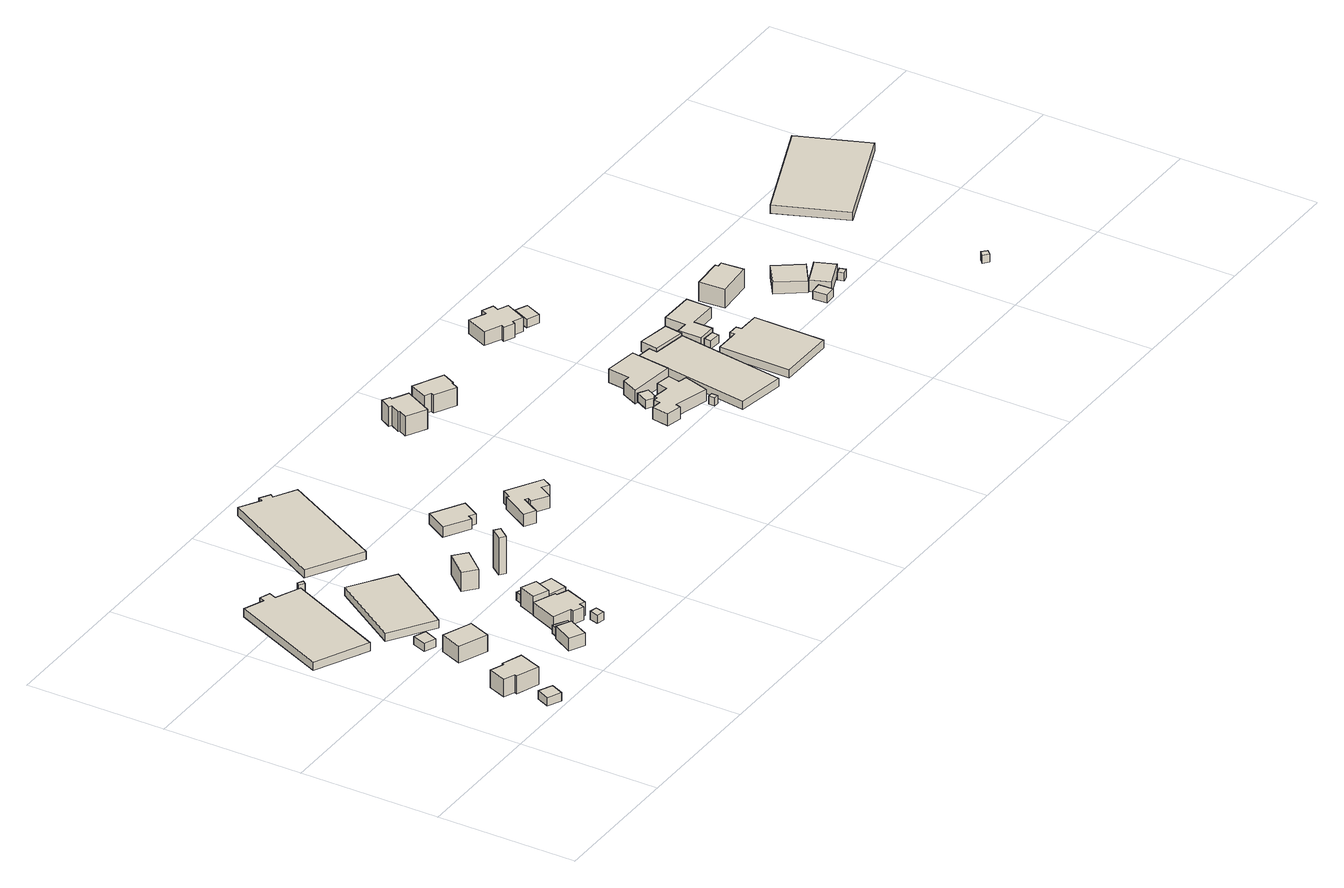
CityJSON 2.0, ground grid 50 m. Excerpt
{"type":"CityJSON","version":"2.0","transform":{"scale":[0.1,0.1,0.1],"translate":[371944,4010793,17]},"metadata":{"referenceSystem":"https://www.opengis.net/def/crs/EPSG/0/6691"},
"CityObjects":{
"building1":{"type":"Building","attributes":{"枝番":1,"利根川水系利根川洪水浸水想定区域（計画規模）.規模":"L1","利根川水系利根川洪水浸水想定区域（計画規模）.浸水ランク":"2","利根川水系利根川洪水浸水想定区域（計画規模）.浸水深":0.511,"利根川水系利根川洪水浸水想定区域（想定最大規模）.規模":"L2","利根川水系利根川洪水浸水想定区域（想定最大規模）.浸水ランク":"2","利根川水系利根川洪水浸水想定区域（想定最大規模）.浸水深":1.71,"BuildingDetails.prefecture":"10","BuildingDetails.city":"10207"},"geometry":[{"type":"Solid","lod":"1","boundaries":[[[[0,1,2,3]],[[2,4,5,3]],[[1,6,4,2]],[[0,7,6,1]],[[3,5,7,0]],[[4,6,7,5]]]]}]},
"building2":{"type":"Building","attributes":{"枝番":1,"利根川水系利根川洪水浸水想定区域（計画規模）.規模":"L1","利根川水系利根川洪水浸水想定区域（計画規模）.浸水ランク":"1","利根川水系利根川洪水浸水想定区域（計画規模）.浸水深":0.111,"利根川水系利根川洪水浸水想定区域（想定最大規模）.規模":"L2","利根川水系利根川洪水浸水想定区域（想定最大規模）.浸水ランク":"2","利根川水系利根川洪水浸水想定区域（想定最大規模）.浸水深":1.31,"usage":"411","measuredHeight":7.4,"BuildingDetails.prefecture":"10","BuildingDetails.city":"10207","BuildingDetails.surveyYear":2016},"geometry":[{"type":"Solid","lod":"1","boundaries":[[[[8,9,10,11,12,13,14,15]],[[14,16,17,15]],[[13,18,16,14]],[[12,19,18,13]],[[11,20,19,12]],[[10,21,20,11]],[[9,22,21,10]],[[8,23,22,9]],[[15,17,23,8]],[[16,18,19,20,21,22,23,17]]]]}]},
"building3":{"type":"Building","attributes":{"枝番":1,"利根川水系利根川洪水浸水想定区域（計画規模）.規模":"L1","利根川水系利根川洪水浸水想定区域（計画規模）.浸水ランク":"1","利根川水系利根川洪水浸水想定区域（計画規模）.浸水深":0.107,"利根川水系利根川洪水浸水想定区域（想定最大規模）.規模":"L2","利根川水系利根川洪水浸水想定区域（想定最大規模）.浸水ランク":"2","利根川水系利根川洪水浸水想定区域（想定最大規模）.浸水深":1.41,"BuildingDetails.prefecture":"10","BuildingDetails.city":"10207"},"geometry":[{"type":"Solid","lod":"1","boundaries":[[[[24,25,26,27,28,29,30,31]],[[30,32,33,31]],[[29,34,32,30]],[[28,35,34,29]],[[27,36,35,28]],[[26,37,36,27]],[[25,38,37,26]],[[24,39,38,25]],[[31,33,39,24]],[[32,34,35,36,37,38,39,33]]]]}]},
"building4":{"type":"Building","attributes":{"枝番":1,"利根川水系利根川洪水浸水想定区域（計画規模）.規模":"L1","利根川水系利根川洪水浸水想定区域（計画規模）.浸水ランク":"1","利根川水系利根川洪水浸水想定区域（計画規模）.浸水深":0.007,"利根川水系利根川洪水浸水想定区域（想定最大規模）.規模":"L2","利根川水系利根川洪水浸水想定区域（想定最大規模）.浸水ランク":"2","利根川水系利根川洪水浸水想定区域（想定最大規模）.浸水深":1.11,"usage":"411","measuredHeight":7,"BuildingDetails.prefecture":"10","BuildingDetails.city":"10207","BuildingDetails.surveyYear":2016},"geometry":[{"type":"Solid","lod":"1","boundaries":[[[[40,41,42,43]],[[42,44,45,43]],[[41,46,44,42]],[[40,47,46,41]],[[43,45,47,40]],[[44,46,47,45]]]]}]},
"building5":{"type":"Building","attributes":{"枝番":1,"利根川水系利根川洪水浸水想定区域（計画規模）.規模":"L1","利根川水系利根川洪水浸水想定区域（計画規模）.浸水ランク":"1","利根川水系利根川洪水浸水想定区域（計画規模）.浸水深":0.007,"利根川水系利根川洪水浸水想定区域（想定最大規模）.規模":"L2","利根川水系利根川洪水浸水想定区域（想定最大規模）.浸水ランク":"2","利根川水系利根川洪水浸水想定区域（想定最大規模）.浸水深":1.21,"BuildingDetails.prefecture":"10","BuildingDetails.city":"10207"},"geometry":[{"type":"Solid","lod":"1","boundaries":[[[[48,49,50,51]],[[50,52,53,51]],[[49,54,52,50]],[[48,55,54,49]],[[51,53,55,48]],[[52,54,55,53]]]]}]},
"building6":{"type":"Building","attributes":{"枝番":1,"利根川水系利根川洪水浸水想定区域（計画規模）.規模":"L1","利根川水系利根川洪水浸水想定区域（計画規模）.浸水ランク":"1","利根川水系利根川洪水浸水想定区域（計画規模）.浸水深":0.208,"利根川水系利根川洪水浸水想定区域（想定最大規模）.規模":"L2","利根川水系利根川洪水浸水想定区域（想定最大規模）.浸水ランク":"2","利根川水系利根川洪水浸水想定区域（想定最大規模）.浸水深":1.41,"usage":"411","measuredHeight":5,"BuildingDetails.prefecture":"10","BuildingDetails.city":"10207","BuildingDetails.surveyYear":2016},"geometry":[{"type":"Solid","lod":"1","boundaries":[[[[56,57,58,59]],[[58,60,61,59]],[[57,62,60,58]],[[56,63,62,57]],[[59,61,63,56]],[[60,62,63,61]]]]}]},
"building7":{"type":"Building","attributes":{"枝番":1,"利根川水系利根川洪水浸水想定区域（計画規模）.規模":"L1","利根川水系利根川洪水浸水想定区域（計画規模）.浸水ランク":"1","利根川水系利根川洪水浸水想定区域（計画規模）.浸水深":0.113,"利根川水系利根川洪水浸水想定区域（想定最大規模）.規模":"L2","利根川水系利根川洪水浸水想定区域（想定最大規模）.浸水ランク":"2","利根川水系利根川洪水浸水想定区域（想定最大規模）.浸水深":1.51,"BuildingDetails.prefecture":"10","BuildingDetails.city":"10207"},"geometry":[{"type":"Solid","lod":"1","boundaries":[[[[64,65,66,67]],[[66,68,69,67]],[[65,70,68,66]],[[64,71,70,65]],[[67,69,71,64]],[[68,70,71,69]]]]}]},
"building8":{"type":"Building","attributes":{"枝番":1,"利根川水系利根川洪水浸水想定区域（計画規模）.規模":"L1","利根川水系利根川洪水浸水想定区域（計画規模）.浸水ランク":"1","利根川水系利根川洪水浸水想定区域（計画規模）.浸水深":0.008,"利根川水系利根川洪水浸水想定区域（想定最大規模）.規模":"L2","利根川水系利根川洪水浸水想定区域（想定最大規模）.浸水ランク":"2","利根川水系利根川洪水浸水想定区域（想定最大規模）.浸水深":1.21,"measuredHeight":4,"BuildingDetails.prefecture":"10","BuildingDetails.city":"10207"},"geometry":[{"type":"Solid","lod":"1","boundaries":[[[[72,73,74,75]],[[74,76,77,75]],[[73,78,76,74]],[[72,79,78,73]],[[75,77,79,72]],[[76,78,79,77]]]]}]},
"building9":{"type":"Building","attributes":{"枝番":1,"利根川水系利根川洪水浸水想定区域（計画規模）.規模":"L1","利根川水系利根川洪水浸水想定区域（計画規模）.浸水ランク":"1","利根川水系利根川洪水浸水想定区域（計画規模）.浸水深":0.45,"利根川水系利根川洪水浸水想定区域（想定最大規模）.規模":"L2","利根川水系利根川洪水浸水想定区域（想定最大規模）.浸水ランク":"2","利根川水系利根川洪水浸水想定区域（想定最大規模）.浸水深":1.91,"BuildingDetails.prefecture":"10","BuildingDetails.city":"10207"},"geometry":[{"type":"Solid","lod":"1","boundaries":[[[[80,81,82,83]],[[82,84,85,83]],[[81,86,84,82]],[[80,87,86,81]],[[83,85,87,80]],[[84,86,87,85]]]]}]},
"building10":{"type":"Building","attributes":{"枝番":1,"利根川水系利根川洪水浸水想定区域（計画規模）.規模":"L1","利根川水系利根川洪水浸水想定区域（計画規模）.浸水ランク":"1","利根川水系利根川洪水浸水想定区域（計画規模）.浸水深":0.008,"利根川水系利根川洪水浸水想定区域（想定最大規模）.規模":"L2","利根川水系利根川洪水浸水想定区域（想定最大規模）.浸水ランク":"2","利根川水系利根川洪水浸水想定区域（想定最大規模）.浸水深":1.11,"usage":"411","measuredHeight":6.2,"BuildingDetails.prefecture":"10","BuildingDetails.city":"10207","BuildingDetails.surveyYear":2016},"geometry":[{"type":"Solid","lod":"1","boundaries":[[[[88,89,90,91,92,93,94,95,96,97]],[[96,98,99,97]],[[95,100,98,96]],[[94,101,100,95]],[[93,102,101,94]],[[92,103,102,93]],[[91,104,103,92]],[[90,105,104,91]],[[89,106,105,90]],[[88,107,106,89]],[[97,99,107,88]],[[98,100,101,102,103,104,105,106,107,99]]]]}]},
"building11":{"type":"Building","attributes":{"枝番":1,"利根川水系利根川洪水浸水想定区域（計画規模）.規模":"L1","利根川水系利根川洪水浸水想定区域（計画規模）.浸水ランク":"1","利根川水系利根川洪水浸水想定区域（計画規模）.浸水深":0.208,"利根川水系利根川洪水浸水想定区域（想定最大規模）.規模":"L2","利根川水系利根川洪水浸水想定区域（想定最大規模）.浸水ランク":"2","利根川水系利根川洪水浸水想定区域（想定最大規模）.浸水深":1.41,"usage":"411","BuildingDetails.prefecture":"10","BuildingDetails.city":"10207","BuildingDetails.surveyYear":2016},"geometry":[{"type":"Solid","lod":"1","boundaries":[[[[108,109,110,111]],[[110,112,113,111]],[[109,114,112,110]],[[108,115,114,109]],[[111,113,115,108]],[[112,114,115,113]]]]}]},
"building12":{"type":"Building","attributes":{"枝番":1,"利根川水系利根川洪水浸水想定区域（計画規模）.規模":"L1","利根川水系利根川洪水浸水想定区域（計画規模）.浸水ランク":"1","利根川水系利根川洪水浸水想定区域（計画規模）.浸水深":0.008,"利根川水系利根川洪水浸水想定区域（想定最大規模）.規模":"L2","利根川水系利根川洪水浸水想定区域（想定最大規模）.浸水ランク":"2","利根川水系利根川洪水浸水想定区域（想定最大規模）.浸水深":1.11,"measuredHeight":7.3,"BuildingDetails.prefecture":"10","BuildingDetails.city":"10207"},"geometry":[{"type":"Solid","lod":"1","boundaries":[[[[116,117,118,119]],[[118,120,121,119]],[[117,122,120,118]],[[116,123,122,117]],[[119,121,123,116]],[[120,122,123,121]]]]}]},
"building13":{"type":"Building","attributes":{"枝番":1,"利根川水系利根川洪水浸水想定区域（想定最大規模）.規模":"L2","利根川水系利根川洪水浸水想定区域（想定最大規模）.浸水ランク":"2","利根川水系利根川洪水浸水想定区域（想定最大規模）.浸水深":1.11,"measuredHeight":7.1,"BuildingDetails.prefecture":"10","BuildingDetails.city":"10207"},"geometry":[{"type":"Solid","lod":"1","boundaries":[[[[124,125,126,127]],[[126,128,129,127]],[[125,130,128,126]],[[124,131,130,125]],[[127,129,131,124]],[[128,130,131,129]]]]}]},
"building14":{"type":"Building","attributes":{"枝番":1,"利根川水系利根川洪水浸水想定区域（計画規模）.規模":"L1","利根川水系利根川洪水浸水想定区域（計画規模）.浸水ランク":"1","利根川水系利根川洪水浸水想定区域（計画規模）.浸水深":0.07,"利根川水系利根川洪水浸水想定区域（想定最大規模）.規模":"L2","利根川水系利根川洪水浸水想定区域（想定最大規模）.浸水ランク":"2","利根川水系利根川洪水浸水想定区域（想定最大規模）.浸水深":1.22,"usage":"411","measuredHeight":4.1,"BuildingDetails.prefecture":"10","BuildingDetails.city":"10207","BuildingDetails.surveyYear":2016},"geometry":[{"type":"Solid","lod":"1","boundaries":[[[[132,133,134,135]],[[134,136,137,135]],[[133,138,136,134]],[[132,139,138,133]],[[135,137,139,132]],[[136,138,139,137]]]]}]},
"building15":{"type":"Building","attributes":{"枝番":1,"利根川水系利根川洪水浸水想定区域（計画規模）.規模":"L1","利根川水系利根川洪水浸水想定区域（計画規模）.浸水ランク":"1","利根川水系利根川洪水浸水想定区域（計画規模）.浸水深":0.013,"利根川水系利根川洪水浸水想定区域（想定最大規模）.規模":"L2","利根川水系利根川洪水浸水想定区域（想定最大規模）.浸水ランク":"2","利根川水系利根川洪水浸水想定区域（想定最大規模）.浸水深":1.11,"usage":"411","measuredHeight":13.1,"BuildingDetails.prefecture":"10","BuildingDetails.city":"10207","BuildingDetails.surveyYear":2016},"geometry":[{"type":"Solid","lod":"1","boundaries":[[[[140,141,142,143]],[[142,144,145,143]],[[141,146,144,142]],[[140,147,146,141]],[[143,145,147,140]],[[144,146,147,145]]]]}]},
"building16":{"type":"Building","attributes":{"枝番":1,"利根川水系利根川洪水浸水想定区域（計画規模）.規模":"L1","利根川水系利根川洪水浸水想定区域（計画規模）.浸水ランク":"1","利根川水系利根川洪水浸水想定区域（計画規模）.浸水深":0.271,"利根川水系利根川洪水浸水想定区域（想定最大規模）.規模":"L2","利根川水系利根川洪水浸水想定区域（想定最大規模）.浸水ランク":"2","利根川水系利根川洪水浸水想定区域（想定最大規模）.浸水深":1.52,"usage":"451","measuredHeight":16.5,"BuildingDetails.prefecture":"10","BuildingDetails.city":"10207","BuildingDetails.surveyYear":2016},"geometry":[{"type":"Solid","lod":"1","boundaries":[[[[148,149,150,151]],[[150,152,153,151]],[[149,154,152,150]],[[148,155,154,149]],[[151,153,155,148]],[[152,154,155,153]]]]}]},
"building17":{"type":"Building","attributes":{"枝番":1,"利根川水系利根川洪水浸水想定区域（計画規模）.規模":"L1","利根川水系利根川洪水浸水想定区域（計画規模）.浸水ランク":"1","利根川水系利根川洪水浸水想定区域（計画規模）.浸水深":0.331,"利根川水系利根川洪水浸水想定区域（想定最大規模）.規模":"L2","利根川水系利根川洪水浸水想定区域（想定最大規模）.浸水ランク":"2","利根川水系利根川洪水浸水想定区域（想定最大規模）.浸水深":1.81,"BuildingDetails.prefecture":"10","BuildingDetails.city":"10207"},"geometry":[{"type":"Solid","lod":"1","boundaries":[[[[156,157,158,159,160,161,162,163]],[[162,164,165,163]],[[161,166,164,162]],[[160,167,166,161]],[[159,168,167,160]],[[158,169,168,159]],[[157,170,169,158]],[[156,171,170,157]],[[163,165,171,156]],[[164,166,167,168,169,170,171,165]]]]}]},
"building18":{"type":"Building","attributes":{"枝番":1,"利根川水系利根川洪水浸水想定区域（計画規模）.規模":"L1","利根川水系利根川洪水浸水想定区域（計画規模）.浸水ランク":"1","利根川水系利根川洪水浸水想定区域（計画規模）.浸水深":0.049,"利根川水系利根川洪水浸水想定区域（想定最大規模）.規模":"L2","利根川水系利根川洪水浸水想定区域（想定最大規模）.浸水ランク":"2","利根川水系利根川洪水浸水想定区域（想定最大規模）.浸水深":1.51,"usage":"411","measuredHeight":4.6,"BuildingDetails.prefecture":"10","BuildingDetails.city":"10207","BuildingDetails.surveyYear":2016},"geometry":[{"type":"Solid","lod":"1","boundaries":[[[[172,173,174,175,176,177]],[[176,178,179,177]],[[175,180,178,176]],[[174,181,180,175]],[[173,182,181,174]],[[172,183,182,173]],[[177,179,183,172]],[[178,180,181,182,183,179]]]]}]},
"building19":{"type":"Building","attributes":{"枝番":1,"利根川水系利根川洪水浸水想定区域（計画規模）.規模":"L1","利根川水系利根川洪水浸水想定区域（計画規模）.浸水ランク":"1","利根川水系利根川洪水浸水想定区域（計画規模）.浸水深":0.015,"利根川水系利根川洪水浸水想定区域（想定最大規模）.規模":"L2","利根川水系利根川洪水浸水想定区域（想定最大規模）.浸水ランク":"2","利根川水系利根川洪水浸水想定区域（想定最大規模）.浸水深":1.31,"usage":"411","measuredHeight":6.5,"BuildingDetails.prefecture":"10","BuildingDetails.city":"10207","BuildingDetails.surveyYear":2016},"geometry":[{"type":"Solid","lod":"1","boundaries":[[[[184,185,186,187,188,189,190,191,192,193,194,195]],[[194,196,197,195]],[[193,198,196,194]],[[192,199,198,193]],[[191,200,199,192]],[[190,201,200,191]],[[189,202,201,190]],[[188,203,202,189]],[[187,204,203,188]],[[186,205,204,187]],[[185,206,205,186]],[[184,207,206,185]],[[195,197,207,184]],[[196,198,199,200,201,202,203,204,205,206,207,197]]]]}]},
"building20":{"type":"Building","attributes":{"枝番":1,"利根川水系利根川洪水浸水想定区域（計画規模）.規模":"L1","利根川水系利根川洪水浸水想定区域（計画規模）.浸水ランク":"1","利根川水系利根川洪水浸水想定区域（計画規模）.浸水深":0.15,"利根川水系利根川洪水浸水想定区域（想定最大規模）.規模":"L2","利根川水系利根川洪水浸水想定区域（想定最大規模）.浸水ランク":"2","利根川水系利根川洪水浸水想定区域（想定最大規模）.浸水深":1.72,"usage":"411","measuredHeight":8.5,"BuildingDetails.prefecture":"10","BuildingDetails.city":"10207","BuildingDetails.surveyYear":2016},"geometry":[{"type":"Solid","lod":"1","boundaries":[[[[208,209,210,211,212,213,214,215,216,217]],[[216,218,219,217]],[[215,220,218,216]],[[214,221,220,215]],[[213,222,221,214]],[[212,223,222,213]],[[211,224,223,212]],[[210,225,224,211]],[[209,226,225,210]],[[208,227,226,209]],[[217,219,227,208]],[[218,220,221,222,223,224,225,226,227,219]]]]}]},
"building21":{"type":"Building","attributes":{"枝番":1,"利根川水系利根川洪水浸水想定区域（計画規模）.規模":"L1","利根川水系利根川洪水浸水想定区域（計画規模）.浸水ランク":"1","利根川水系利根川洪水浸水想定区域（計画規模）.浸水深":0.086,"利根川水系利根川洪水浸水想定区域（想定最大規模）.規模":"L2","利根川水系利根川洪水浸水想定区域（想定最大規模）.浸水ランク":"2","利根川水系利根川洪水浸水想定区域（想定最大規模）.浸水深":1.42,"measuredHeight":7.9,"BuildingDetails.prefecture":"10","BuildingDetails.city":"10207"},"geometry":[{"type":"Solid","lod":"1","boundaries":[[[[228,229,230,231,232,233,234,235]],[[234,236,237,235]],[[233,238,236,234]],[[232,239,238,233]],[[231,240,239,232]],[[230,241,240,231]],[[229,242,241,230]],[[228,243,242,229]],[[235,237,243,228]],[[236,238,239,240,241,242,243,237]]]]}]},
"building22":{"type":"Building","attributes":{"枝番":1,"利根川水系利根川洪水浸水想定区域（想定最大規模）.規模":"L2","利根川水系利根川洪水浸水想定区域（想定最大規模）.浸水ランク":"2","利根川水系利根川洪水浸水想定区域（想定最大規模）.浸水深":1.52,"usage":"411","measuredHeight":3.1,"BuildingDetails.prefecture":"10","BuildingDetails.city":"10207","BuildingDetails.surveyYear":2016},"geometry":[{"type":"Solid","lod":"1","boundaries":[[[[244,245,246,247]],[[246,248,249,247]],[[245,250,248,246]],[[244,251,250,245]],[[247,249,251,244]],[[248,250,251,249]]]]}]},
"building23":{"type":"Building","attributes":{"枝番":1,"利根川水系利根川洪水浸水想定区域（想定最大規模）.規模":"L2","利根川水系利根川洪水浸水想定区域（想定最大規模）.浸水ランク":"2","利根川水系利根川洪水浸水想定区域（想定最大規模）.浸水深":1.52,"usage":"411","measuredHeight":7.6,"BuildingDetails.prefecture":"10","BuildingDetails.city":"10207","BuildingDetails.surveyYear":2016},"geometry":[{"type":"Solid","lod":"1","boundaries":[[[[252,253,254,255,256,257,258,259,260,261,262,263,264,265]],[[264,266,267,265]],[[263,268,266,264]],[[262,269,268,263]],[[261,270,269,262]],[[260,271,270,261]],[[259,272,271,260]],[[258,273,272,259]],[[257,274,273,258]],[[256,275,274,257]],[[255,276,275,256]],[[254,277,276,255]],[[253,278,277,254]],[[252,279,278,253]],[[265,267,279,252]],[[266,268,269,270,271,272,273,274,275,276,277,278,279,267]]]]}]},
"building24":{"type":"Building","attributes":{"枝番":1,"利根川水系利根川洪水浸水想定区域（計画規模）.規模":"L1","利根川水系利根川洪水浸水想定区域（計画規模）.浸水ランク":"1","利根川水系利根川洪水浸水想定区域（計画規模）.浸水深":0.02,"利根川水系利根川洪水浸水想定区域（想定最大規模）.規模":"L2","利根川水系利根川洪水浸水想定区域（想定最大規模）.浸水ランク":"2","利根川水系利根川洪水浸水想定区域（想定最大規模）.浸水深":1.51,"BuildingDetails.prefecture":"10","BuildingDetails.city":"10207"},"geometry":[{"type":"Solid","lod":"1","boundaries":[[[[280,281,282,283]],[[282,284,285,283]],[[281,286,284,282]],[[280,287,286,281]],[[283,285,287,280]],[[284,286,287,285]]]]}]},
"building25":{"type":"Building","attributes":{"枝番":1,"利根川水系利根川洪水浸水想定区域（計画規模）.規模":"L1","利根川水系利根川洪水浸水想定区域（計画規模）.浸水ランク":"1","利根川水系利根川洪水浸水想定区域（計画規模）.浸水深":0.283,"利根川水系利根川洪水浸水想定区域（想定最大規模）.規模":"L2","利根川水系利根川洪水浸水想定区域（想定最大規模）.浸水ランク":"2","利根川水系利根川洪水浸水想定区域（想定最大規模）.浸水深":1.52,"usage":"411","measuredHeight":6.3,"BuildingDetails.prefecture":"10","BuildingDetails.city":"10207","BuildingDetails.surveyYear":2016},"geometry":[{"type":"Solid","lod":"1","boundaries":[[[[288,289,290,291,292,293]],[[292,294,295,293]],[[291,296,294,292]],[[290,297,296,291]],[[289,298,297,290]],[[288,299,298,289]],[[293,295,299,288]],[[294,296,297,298,299,295]]]]}]},
"building26":{"type":"Building","attributes":{"枝番":1,"利根川水系利根川洪水浸水想定区域（計画規模）.規模":"L1","利根川水系利根川洪水浸水想定区域（計画規模）.浸水ランク":"2","利根川水系利根川洪水浸水想定区域（計画規模）.浸水深":0.92,"利根川水系利根川洪水浸水想定区域（想定最大規模）.規模":"L2","利根川水系利根川洪水浸水想定区域（想定最大規模）.浸水ランク":"2","利根川水系利根川洪水浸水想定区域（想定最大規模）.浸水深":2.52,"BuildingDetails.prefecture":"10","BuildingDetails.city":"10207"},"geometry":[{"type":"Solid","lod":"1","boundaries":[[[[300,301,302,303,304,305]],[[304,306,307,305]],[[303,308,306,304]],[[302,309,308,303]],[[301,310,309,302]],[[300,311,310,301]],[[305,307,311,300]],[[306,308,309,310,311,307]]]]}]},
"building27":{"type":"Building","attributes":{"枝番":1,"利根川水系利根川洪水浸水想定区域（計画規模）.規模":"L1","利根川水系利根川洪水浸水想定区域（計画規模）.浸水ランク":"1","利根川水系利根川洪水浸水想定区域（計画規模）.浸水深":0.078,"利根川水系利根川洪水浸水想定区域（想定最大規模）.規模":"L2","利根川水系利根川洪水浸水想定区域（想定最大規模）.浸水ランク":"2","利根川水系利根川洪水浸水想定区域（想定最大規模）.浸水深":1.72,"usage":"411","measuredHeight":6.4,"BuildingDetails.prefecture":"10","BuildingDetails.city":"10207","BuildingDetails.surveyYear":2016},"geometry":[{"type":"Solid","lod":"1","boundaries":[[[[312,313,314,315,316,317,318,319,320,321,322,323]],[[322,324,325,323]],[[321,326,324,322]],[[320,327,326,321]],[[319,328,327,320]],[[318,329,328,319]],[[317,330,329,318]],[[316,331,330,317]],[[315,332,331,316]],[[314,333,332,315]],[[313,334,333,314]],[[312,335,334,313]],[[323,325,335,312]],[[324,326,327,328,329,330,331,332,333,334,335,325]]]]}]},
"building28":{"type":"Building","attributes":{"枝番":1,"利根川水系利根川洪水浸水想定区域（計画規模）.規模":"L1","利根川水系利根川洪水浸水想定区域（計画規模）.浸水ランク":"2","利根川水系利根川洪水浸水想定区域（計画規模）.浸水深":0.784,"利根川水系利根川洪水浸水想定区域（想定最大規模）.規模":"L2","利根川水系利根川洪水浸水想定区域（想定最大規模）.浸水ランク":"2","利根川水系利根川洪水浸水想定区域（想定最大規模）.浸水深":2.42,"measuredHeight":5.8,"BuildingDetails.prefecture":"10","BuildingDetails.city":"10207"},"geometry":[{"type":"Solid","lod":"1","boundaries":[[[[336,337,338,339]],[[338,340,341,339]],[[337,342,340,338]],[[336,343,342,337]],[[339,341,343,336]],[[340,342,343,341]]]]}]},
"building29":{"type":"Building","attributes":{"枝番":1,"利根川水系利根川洪水浸水想定区域（計画規模）.規模":"L1","利根川水系利根川洪水浸水想定区域（計画規模）.浸水ランク":"1","利根川水系利根川洪水浸水想定区域（計画規模）.浸水深":0.278,"利根川水系利根川洪水浸水想定区域（想定最大規模）.規模":"L2","利根川水系利根川洪水浸水想定区域（想定最大規模）.浸水ランク":"2","利根川水系利根川洪水浸水想定区域（想定最大規模）.浸水深":1.92,"usage":"411","measuredHeight":3.3,"BuildingDetails.prefecture":"10","BuildingDetails.city":"10207","BuildingDetails.surveyYear":2016},"geometry":[{"type":"Solid","lod":"1","boundaries":[[[[344,345,346,347]],[[346,348,349,347]],[[345,350,348,346]],[[344,351,350,345]],[[347,349,351,344]],[[348,350,351,349]]]]}]},
"building30":{"type":"Building","attributes":{"枝番":1,"利根川水系利根川洪水浸水想定区域（計画規模）.規模":"L1","利根川水系利根川洪水浸水想定区域（計画規模）.浸水ランク":"2","利根川水系利根川洪水浸水想定区域（計画規模）.浸水深":0.892,"利根川水系利根川洪水浸水想定区域（想定最大規模）.規模":"L2","利根川水系利根川洪水浸水想定区域（想定最大規模）.浸水ランク":"2","利根川水系利根川洪水浸水想定区域（想定最大規模）.浸水深":2.52,"BuildingDetails.prefecture":"10","BuildingDetails.city":"10207"},"geometry":[{"type":"Solid","lod":"1","boundaries":[[[[352,353,354,355]],[[354,356,357,355]],[[353,358,356,354]],[[352,359,358,353]],[[355,357,359,352]],[[356,358,359,357]]]]}]},
"building31":{"type":"Building","attributes":{"枝番":1,"利根川水系利根川洪水浸水想定区域（計画規模）.規模":"L1","利根川水系利根川洪水浸水想定区域（計画規模）.浸水ランク":"2","利根川水系利根川洪水浸水想定区域（計画規模）.浸水深":1.2,"利根川水系利根川洪水浸水想定区域（想定最大規模）.規模":"L2","利根川水系利根川洪水浸水想定区域（想定最大規模）.浸水ランク":"2","利根川水系利根川洪水浸水想定区域（想定最大規模）.浸水深":2.82,"BuildingDetails.prefecture":"10","BuildingDetails.city":"10207"},"geometry":[{"type":"Solid","lod":"1","boundaries":[[[[360,361,362,363,364,365,366,367]],[[366,368,369,367]],[[365,370,368,366]],[[364,371,370,365]],[[363,372,371,364]],[[362,373,372,363]],[[361,374,373,362]],[[360,375,374,361]],[[367,369,375,360]],[[368,370,371,372,373,374,375,369]]]]}]},
"building32":{"type":"Building","attributes":{"枝番":1,"利根川水系利根川洪水浸水想定区域（計画規模）.規模":"L1","利根川水系利根川洪水浸水想定区域（計画規模）.浸水ランク":"2","利根川水系利根川洪水浸水想定区域（計画規模）.浸水深":0.691,"利根川水系利根川洪水浸水想定区域（想定最大規模）.規模":"L2","利根川水系利根川洪水浸水想定区域（想定最大規模）.浸水ランク":"2","利根川水系利根川洪水浸水想定区域（想定最大規模）.浸水深":2.32,"usage":"411","measuredHeight":5.4,"BuildingDetails.prefecture":"10","BuildingDetails.city":"10207","BuildingDetails.surveyYear":2016},"geometry":[{"type":"Solid","lod":"1","boundaries":[[[[376,377,378,379,380,381,382,383]],[[382,384,385,383]],[[381,386,384,382]],[[380,387,386,381]],[[379,388,387,380]],[[378,389,388,379]],[[377,390,389,378]],[[376,391,390,377]],[[383,385,391,376]],[[384,386,387,388,389,390,391,385]]]]}]},
"building33":{"type":"Building","attributes":{"枝番":1,"利根川水系渡良瀬川洪水浸水想定区域（想定最大規模）.規模":"L2","利根川水系渡良瀬川洪水浸水想定区域（想定最大規模）.浸水ランク":"1","利根川水系渡良瀬川洪水浸水想定区域（想定最大規模）.浸水深":0.37,"利根川水系利根川洪水浸水想定区域（計画規模）.規模":"L1","利根川水系利根川洪水浸水想定区域（計画規模）.浸水ランク":"2","利根川水系利根川洪水浸水想定区域（計画規模）.浸水深":0.985,"利根川水系利根川洪水浸水想定区域（想定最大規模）.規模":"L2","利根川水系利根川洪水浸水想定区域（想定最大規模）.浸水ランク":"2","利根川水系利根川洪水浸水想定区域（想定最大規模）.浸水深":2.62,"usage":"411","measuredHeight":8.4,"BuildingDetails.prefecture":"10","BuildingDetails.city":"10207","BuildingDetails.surveyYear":2016},"geometry":[{"type":"Solid","lod":"1","boundaries":[[[[392,393,394,395,396,397]],[[396,398,399,397]],[[395,400,398,396]],[[394,401,400,395]],[[393,402,401,394]],[[392,403,402,393]],[[397,399,403,392]],[[398,400,401,402,403,399]]]]}]},
"building34":{"type":"Building","attributes":{"枝番":1,"利根川水系渡良瀬川洪水浸水想定区域（想定最大規模）.規模":"L2","利根川水系渡良瀬川洪水浸水想定区域（想定最大規模）.浸水ランク":"1","利根川水系渡良瀬川洪水浸水想定区域（想定最大規模）.浸水深":0.35,"利根川水系利根川洪水浸水想定区域（計画規模）.規模":"L1","利根川水系利根川洪水浸水想定区域（計画規模）.浸水ランク":"2","利根川水系利根川洪水浸水想定区域（計画規模）.浸水深":1.89,"利根川水系利根川洪水浸水想定区域（想定最大規模）.規模":"L2","利根川水系利根川洪水浸水想定区域（想定最大規模）.浸水ランク":"3","利根川水系利根川洪水浸水想定区域（想定最大規模）.浸水深":3.52,"BuildingDetails.prefecture":"10","BuildingDetails.city":"10207"},"geometry":[{"type":"Solid","lod":"1","boundaries":[[[[404,405,406,407]],[[406,408,409,407]],[[405,410,408,406]],[[404,411,410,405]],[[407,409,411,404]],[[408,410,411,409]]]]}]},
"building35":{"type":"Building","attributes":{"枝番":1,"利根川水系渡良瀬川洪水浸水想定区域（想定最大規模）.規模":"L2","利根川水系渡良瀬川洪水浸水想定区域（想定最大規模）.浸水ランク":"1","利根川水系渡良瀬川洪水浸水想定区域（想定最大規模）.浸水深":0.26,"利根川水系利根川洪水浸水想定区域（計画規模）.規模":"L1","利根川水系利根川洪水浸水想定区域（計画規模）.浸水ランク":"2","利根川水系利根川洪水浸水想定区域（計画規模）.浸水深":1.79,"利根川水系利根川洪水浸水想定区域（想定最大規模）.規模":"L2","利根川水系利根川洪水浸水想定区域（想定最大規模）.浸水ランク":"3","利根川水系利根川洪水浸水想定区域（想定最大規模）.浸水深":3.42,"usage":"411","measuredHeight":4.6,"BuildingDetails.prefecture":"10","BuildingDetails.city":"10207","BuildingDetails.surveyYear":2016},"geometry":[{"type":"Solid","lod":"1","boundaries":[[[[412,413,414,415]],[[414,416,417,415]],[[413,418,416,414]],[[412,419,418,413]],[[415,417,419,412]],[[416,418,419,417]]]]}]},
"building36":{"type":"Building","attributes":{"枝番":1,"利根川水系渡良瀬川洪水浸水想定区域（想定最大規模）.規模":"L2","利根川水系渡良瀬川洪水浸水想定区域（想定最大規模）.浸水ランク":"1","利根川水系渡良瀬川洪水浸水想定区域（想定最大規模）.浸水深":0.26,"利根川水系利根川洪水浸水想定区域（計画規模）.規模":"L1","利根川水系利根川洪水浸水想定区域（計画規模）.浸水ランク":"2","利根川水系利根川洪水浸水想定区域（計画規模）.浸水深":1.79,"利根川水系利根川洪水浸水想定区域（想定最大規模）.規模":"L2","利根川水系利根川洪水浸水想定区域（想定最大規模）.浸水ランク":"3","利根川水系利根川洪水浸水想定区域（想定最大規模）.浸水深":3.42,"usage":"411","measuredHeight":4.7,"BuildingDetails.prefecture":"10","BuildingDetails.city":"10207","BuildingDetails.surveyYear":2016},"geometry":[{"type":"Solid","lod":"1","boundaries":[[[[420,421,422,423]],[[422,424,425,423]],[[421,426,424,422]],[[420,427,426,421]],[[423,425,427,420]],[[424,426,427,425]]]]}]},
"building37":{"type":"Building","attributes":{"枝番":1,"利根川水系渡良瀬川洪水浸水想定区域（想定最大規模）.規模":"L2","利根川水系渡良瀬川洪水浸水想定区域（想定最大規模）.浸水ランク":"2","利根川水系渡良瀬川洪水浸水想定区域（想定最大規模）.浸水深":0.55,"利根川水系利根川洪水浸水想定区域（計画規模）.規模":"L1","利根川水系利根川洪水浸水想定区域（計画規模）.浸水ランク":"2","利根川水系利根川洪水浸水想定区域（計画規模）.浸水深":2.09,"利根川水系利根川洪水浸水想定区域（想定最大規模）.規模":"L2","利根川水系利根川洪水浸水想定区域（想定最大規模）.浸水ランク":"3","利根川水系利根川洪水浸水想定区域（想定最大規模）.浸水深":3.72,"BuildingDetails.prefecture":"10","BuildingDetails.city":"10207"},"geometry":[{"type":"Solid","lod":"1","boundaries":[[[[428,429,430,431]],[[430,432,433,431]],[[429,434,432,430]],[[428,435,434,429]],[[431,433,435,428]],[[432,434,435,433]]]]}]},
"building38":{"type":"Building","attributes":{"枝番":1,"利根川水系渡良瀬川洪水浸水想定区域（想定最大規模）.規模":"L2","利根川水系渡良瀬川洪水浸水想定区域（想定最大規模）.継続時間":266.4,"利根川水系利根川洪水浸水想定区域（計画規模）.規模":"L1","利根川水系利根川洪水浸水想定区域（計画規模）.浸水ランク":"2","利根川水系利根川洪水浸水想定区域（計画規模）.浸水深":0.899,"利根川水系利根川洪水浸水想定区域（想定最大規模）.規模":"L2","利根川水系利根川洪水浸水想定区域（想定最大規模）.浸水ランク":"2","利根川水系利根川洪水浸水想定区域（想定最大規模）.浸水深":2.52,"usage":"451","BuildingDetails.prefecture":"10","BuildingDetails.city":"10207","BuildingDetails.surveyYear":2016},"geometry":[{"type":"Solid","lod":"1","boundaries":[[[[436,437,438,439]],[[438,440,441,439]],[[437,442,440,438]],[[436,443,442,437]],[[439,441,443,436]],[[440,442,443,441]]]]}]},
"building39":{"type":"Building","attributes":{"枝番":1,"利根川水系渡良瀬川洪水浸水想定区域（計画規模）.規模":"L1","利根川水系渡良瀬川洪水浸水想定区域（計画規模）.継続時間":56.8,"利根川水系渡良瀬川洪水浸水想定区域（想定最大規模）.規模":"L2","利根川水系渡良瀬川洪水浸水想定区域（想定最大規模）.浸水ランク":"1","利根川水系渡良瀬川洪水浸水想定区域（想定最大規模）.浸水深":0.27,"利根川水系渡良瀬川洪水浸水想定区域（想定最大規模）.継続時間":266.5,"利根川水系利根川洪水浸水想定区域（計画規模）.規模":"L1","利根川水系利根川洪水浸水想定区域（計画規模）.浸水ランク":"2","利根川水系利根川洪水浸水想定区域（計画規模）.浸水深":1.79,"利根川水系利根川洪水浸水想定区域（想定最大規模）.規模":"L2","利根川水系利根川洪水浸水想定区域（想定最大規模）.浸水ランク":"3","利根川水系利根川洪水浸水想定区域（想定最大規模）.浸水深":3.42,"BuildingDetails.prefecture":"10","BuildingDetails.city":"10207"},"geometry":[{"type":"Solid","lod":"1","boundaries":[[[[444,445,446,447]],[[446,448,449,447]],[[445,450,448,446]],[[444,451,450,445]],[[447,449,451,444]],[[448,450,451,449]]]]}]}
},
"vertices":[
[202,23,25],[224,70,25],[274,47,25],[252,1,25],[274,47,55],[252,1,55],[224,70,55],[202,23,55],
[211,140,28],[215,149,28],[174,165,28],[199,230,28],[249,210,28],[252,218,28],[324,191,28],[293,109,28],[324,191,93],[293,109,93],[252,218,93],[249,210,93],[199,230,93],[174,165,93],[215,149,93],[211,140,93],
[3,757,25],[161,1106,25],[233,1077,25],[241,1097,25],[279,1082,25],[268,1056,25],[357,1017,25],[194,665,25],[357,1017,55],[194,665,55],[268,1056,55],[279,1082,55],[241,1097,55],[233,1077,55],[161,1106,55],[3,757,55],
[269,386,30],[300,464,30],[404,423,30],[373,344,30],[404,423,92],[373,344,92],[300,464,92],[269,386,92],
[270,514,30],[289,563,30],[333,546,30],[313,497,30],[333,546,60],[313,497,60],[289,563,60],[270,514,60],
[508,129,29],[549,202,29],[601,175,29],[562,101,29],[601,175,75],[562,101,75],[549,202,75],[508,129,75],
[261,650,28],[427,898,28],[580,795,28],[414,547,28],[580,795,58],[414,547,58],[427,898,58],[261,650,58],
[555,202,31],[568,225,31],[617,198,31],[605,175,31],[617,198,61],[605,175,61],[568,225,61],[555,202,61],
[366,1029,27],[374,1040,27],[392,1028,27],[384,1017,27],[392,1028,57],[384,1017,57],[374,1040,57],[366,1029,57],
[646,195,31],[650,207,31],[584,232,31],[626,330,31],[706,297,31],[703,290,31],[743,273,31],[711,191,31],[692,199,31],[685,180,31],[692,199,80],[685,180,80],[711,191,80],[743,273,80],[703,290,80],[706,297,80],[626,330,80],[584,232,80],[650,207,80],[646,195,80],
[691,136,30],[700,167,30],[727,160,30],[718,128,30],[727,160,60],[718,128,60],[700,167,60],[691,136,60],
[628,331,31],[654,392,31],[709,369,31],[684,308,31],[709,369,100],[684,308,100],[654,392,100],[628,331,100],
[665,393,31],[676,421,31],[730,398,31],[717,369,31],[730,398,61],[717,369,61],[676,421,61],[665,393,61],
[706,323,31],[727,387,31],[795,365,31],[774,301,31],[795,365,66],[774,301,66],[727,387,66],[706,323,66],
[630,595,31],[699,673,31],[742,635,31],[674,557,31],[742,635,102],[674,557,102],[699,673,102],[630,595,102],
[770,543,33],[801,581,33],[822,567,33],[791,528,33],[822,567,170],[791,528,170],[801,581,170],[770,543,170],
[453,1062,25],[659,1429,25],[732,1385,25],[741,1400,25],[777,1378,25],[769,1367,25],[846,1322,25],[646,952,25],[846,1322,55],[646,952,55],[769,1367,55],[777,1378,55],[741,1400,55],[732,1385,55],[659,1429,55],[453,1062,55],
[879,813,26],[925,890,26],[1036,825,26],[999,763,26],[976,776,26],[967,760,26],[976,776,64],[967,760,64],[999,763,64],[1036,825,64],[925,890,64],[879,813,64],
[1063,627,27],[1121,727,27],[1130,721,27],[1148,752,27],[1271,680,27],[1252,647,27],[1227,662,27],[1198,614,27],[1140,648,27],[1149,663,27],[1138,669,27],[1101,605,27],[1138,669,72],[1101,605,72],[1149,663,72],[1140,648,72],[1198,614,72],[1227,662,72],[1252,647,72],[1271,680,72],[1148,752,72],[1130,721,72],[1121,727,72],[1063,627,72],
[1326,1219,26],[1342,1249,26],[1338,1251,26],[1358,1287,26],[1349,1292,26],[1371,1332,26],[1399,1317,26],[1395,1309,26],[1451,1280,26],[1399,1181,26],[1451,1280,98],[1399,1181,98],[1395,1309,98],[1399,1317,98],[1371,1332,98],[1349,1292,98],[1358,1287,98],[1338,1251,98],[1342,1249,98],[1326,1219,98],
[1486,1211,27],[1491,1222,27],[1466,1234,27],[1497,1297,27],[1604,1244,27],[1580,1196,27],[1576,1198,27],[1563,1172,27],[1576,1198,94],[1563,1172,94],[1580,1196,94],[1604,1244,94],[1497,1297,94],[1466,1234,94],[1491,1222,94],[1486,1211,94],
[1849,655,28],[1873,700,28],[1908,681,28],[1884,636,28],[1908,681,58],[1884,636,58],[1873,700,58],[1849,655,58],
[1865,553,24],[1859,536,24],[1805,548,24],[1813,609,24],[1849,604,24],[1852,628,24],[1868,625,24],[1870,637,24],[1930,628,24],[1941,669,24],[1995,659,24],[1986,617,24],[2017,609,24],[1990,520,24],[2017,609,68],[1990,520,68],[1986,617,68],[1995,659,68],[1941,669,68],[1930,628,68],[1870,637,68],[1868,625,68],[1852,628,68],[1849,604,68],[1813,609,68],[1805,548,68],[1859,536,68],[1865,553,68],
[1979,481,24],[1979,504,24],[1997,504,24],[1997,481,24],[1997,504,54],[1997,481,54],[1979,504,54],[1979,481,54],
[1865,704,22],[1893,763,22],[1919,760,22],[1930,840,22],[2049,824,22],[2029,682,22],[2049,824,72],[2029,682,72],[1930,840,72],[1919,760,72],[1893,763,72],[1865,704,72],
[2015,401,18],[2079,818,18],[2130,811,18],[2125,781,18],[2248,762,18],[2189,375,18],[2248,762,48],[2189,375,48],[2125,781,48],[2130,811,48],[2079,818,48],[2015,401,48],
[2019,1244,16],[2013,1232,16],[1975,1249,16],[1981,1261,16],[1921,1289,16],[1957,1367,16],[2016,1339,16],[2025,1360,16],[2066,1342,16],[2056,1321,16],[2093,1304,16],[2056,1227,16],[2093,1304,67],[2056,1227,67],[2056,1321,67],[2066,1342,67],[2025,1360,67],[2016,1339,67],[1957,1367,67],[1921,1289,67],[1981,1261,67],[1975,1249,67],[2013,1232,67],[2019,1244,67],
[2131,785,18],[2142,849,18],[2258,829,18],[2248,765,18],[2258,829,56],[2248,765,56],[2142,849,56],[2131,785,56],
[2074,1226,20],[2101,1286,20],[2146,1266,20],[2119,1206,20],[2146,1266,51],[2119,1206,51],[2101,1286,51],[2074,1226,51],
[2267,669,18],[2268,694,18],[2312,692,18],[2311,667,18],[2312,692,48],[2311,667,48],[2268,694,48],[2267,669,48],
[2254,375,14],[2257,631,14],[2345,630,14],[2345,648,14],[2384,647,14],[2384,628,14],[2462,627,14],[2459,373,14],[2462,627,44],[2459,373,44],[2384,628,44],[2384,647,44],[2345,648,44],[2345,630,44],[2257,631,44],[2254,375,44],
[2256,698,14],[2257,782,14],[2298,781,14],[2299,856,14],[2427,854,14],[2426,763,14],[2324,764,14],[2323,697,14],[2324,764,56],[2323,697,56],[2426,763,56],[2427,854,56],[2299,856,56],[2298,781,56],[2257,782,56],[2256,698,56],
[2499,853,10],[2612,861,10],[2613,850,10],[2632,852,10],[2638,771,10],[2506,761,10],[2638,771,80],[2506,761,80],[2632,852,80],[2613,850,80],[2612,861,80],[2499,853,80],
[2695,556,9],[2736,558,9],[2738,506,9],[2698,504,9],[2738,506,39],[2698,504,39],[2736,558,39],[2695,556,39],
[2660,681,6],[2740,737,6],[2805,646,6],[2724,590,6],[2805,646,49],[2724,590,49],[2740,737,49],[2660,681,49],
[2738,596,1],[2838,637,1],[2865,568,1],[2766,528,1],[2865,568,42],[2766,528,42],[2838,637,42],[2738,596,42],
[2840,553,1],[2863,559,1],[2869,537,1],[2846,531,1],[2869,537,31],[2846,531,31],[2863,559,31],[2840,553,31],
[3158,215,1],[3174,231,1],[3191,215,1],[3177,199,1],[3191,215,31],[3177,199,31],[3174,231,31],[3158,215,31],
[3058,929,8],[3442,1081,8],[3538,837,8],[3154,686,8],[3538,837,38],[3154,686,38],[3442,1081,38],[3058,929,38]
]}
